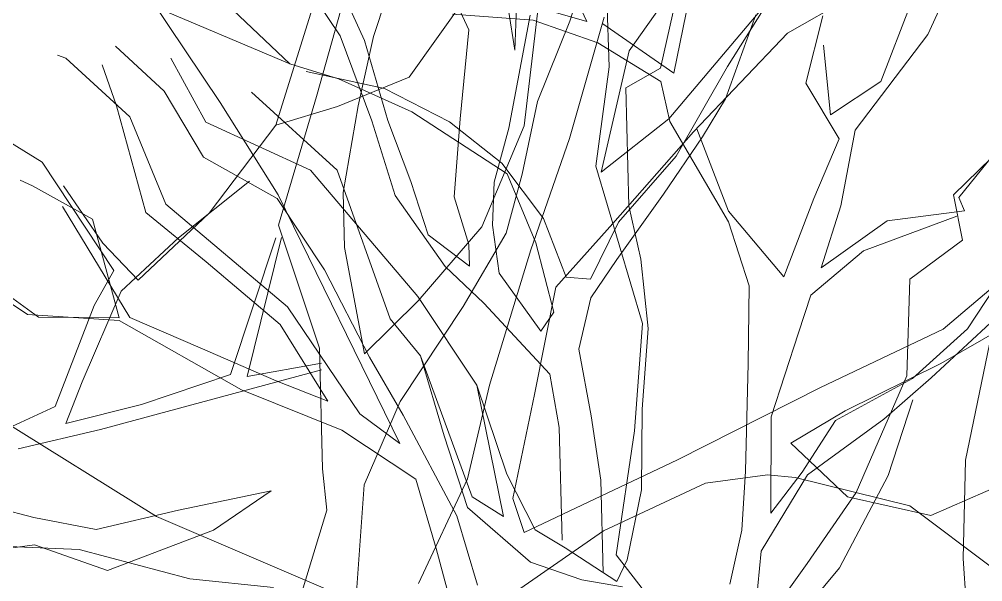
# Model space of a CAD drawing. Header units: millimetres. Extents: x -2481 to 9238, y -476 to 10647.
# Drawn here: x 4962.1 to 5162.7, y 3328.1 to 3445.3 of the extents above; entities that cross this region are included whole.
import ezdxf

# ---------------------------------------------------------------- set-up
doc = ezdxf.new("R2010")
doc.units = ezdxf.units.MM
for name, color, linetype, lineweight in [('A-ELEWACJA CIENKA', 11, 'Continuous', 13), ('B-materiały', 9, 'Continuous', 0), ('Layer1', 7, 'Continuous', 0)]:
    doc.layers.add(name, color=color, linetype=linetype, lineweight=lineweight)

# ---------------------------------------------------------------- blocks, each defined once
blk = doc.blocks.new('A$C2EBD462E')
at = {"layer": 'B-materiały'}
for p, q in [((-136.89, 826.16), (-135.27, 783.74)), ((-57.32, 816.42), (-68.96, 790.43)), ((-124.65, 783.45), (-118.62, 810.41)), ((-154.91, 787.16), (-154.27, 806.17)), ((-216.25, 776.29), (-234.98, 804.19)), ((-191.29, 790.16), (-201.16, 804.99)), ((-139.97, 793.12), (-145.29, 804.72)), ((-192.75, 803.53), (-186.24, 789.17)), ((-121.83, 782.4), (-117.85, 802.05)), ((-201.76, 784.31), (-218.93, 800.64)), ((-164.51, 791.39), (-168.06, 799.12)), ((-110.69, 783.8), (-101.02, 799.12)), ((-201.76, 784.31), (-231.67, 796.94)), ((-155.73, 797.75), (-139.97, 793.12)), ((-78.77, 780.69), (-72.48, 797.04)), ((-151.15, 793.4), (-167.94, 794.65)), ((-156.23, 795.5), (-154.91, 787.16)), ((-151.74, 794.5), (-156.18, 770.93)), ((-104.81, 794.56), (-111.08, 777.08)), ((-94.4, 780.29), (-90.84, 794.35)), ((-137.63, 788.71), (-151.15, 793.4)), ((-136.61, 792.64), (-121.83, 782.4)), ((-184.71, 772.45), (-191.29, 790.16)), ((-166.28, 772.91), (-164.51, 791.39)), ((-68.96, 790.43), (-84.1, 770.5)), ((-238.03, 788), (-227.88, 778.63)), ((-186.24, 789.17), (-181.36, 772.53)), ((-124.58, 780.66), (-137.63, 788.71)), ((-90.69, 788.21), (-89.21, 773.72)), ((-250.14, 786.12), (-248.35, 785.51)), ((-248.35, 785.51), (-235.06, 773.31)), ((-237.86, 775.58), (-240.8, 784.1)), ((-226.53, 785.51), (-219.26, 772.22)), ((-191.63, 781.21), (-201.76, 784.31)), ((-198.37, 782.72), (-182.08, 779.21)), ((-135.27, 783.74), (-138.1, 763)), ((-131.81, 779.36), (-124.65, 783.45)), ((-121.39, 765.09), (-110.69, 783.8)), ((-176.37, 774.33), (-191.63, 781.21)), ((-122.69, 772.32), (-124.58, 780.66)), ((-87.41, 768.74), (-94.4, 780.29)), ((-89.21, 773.72), (-78.77, 780.69)), ((-227.88, 778.63), (-219.71, 764.87)), ((-191.93, 762.19), (-209.73, 778.46)), ((-182.08, 779.21), (-168.5, 772.29)), ((-131.19, 754.79), (-131.81, 779.36)), ((-204.22, 757.04), (-216.25, 776.29)), ((-111.08, 777.08), (-115.91, 769.14)), ((-231.71, 753.39), (-237.86, 775.58)), ((-156.5, 761.42), (-176.37, 774.33)), ((-62.52, 756.51), (-47.35, 775.33)), ((-235.06, 773.31), (-227.54, 755.14)), ((-219.26, 772.22), (-197.45, 762.19)), ((-179.85, 756.93), (-184.71, 772.45)), ((-181.36, 772.53), (-176.57, 759.8)), ((-168.5, 772.29), (-157.67, 763.63)), ((-167.55, 756.67), (-166.28, 772.91)), ((-110.44, 751.4), (-122.69, 772.32)), ((-63.65, 757.04), (-47.84, 772.52)), ((-156.18, 770.93), (-159.25, 759.68)), ((-117.07, 770.79), (-110.49, 753.63)), ((-84.1, 770.5), (-87.06, 754.78)), ((-115.91, 769.14), (-123.99, 757.21)), ((-92.68, 756.32), (-87.41, 768.74)), ((-219.71, 764.87), (-204.41, 756.31)), ((-133.34, 751.39), (-121.39, 765.09)), ((-197.45, 762.19), (-175.13, 735.89)), ((-180.88, 731.2), (-191.93, 762.19)), ((-157.67, 763.63), (-149, 752.11)), ((-138.1, 763), (-128.34, 730.28)), ((-255.32, 758.95), (-257.86, 760.14)), ((-150.55, 747.04), (-156.5, 761.42)), ((-242.85, 752), (-255.32, 758.95)), ((-176.57, 759.8), (-172.94, 748.72)), ((-159.25, 759.68), (-159.58, 750.73)), ((-204.41, 756.31), (-194.54, 741.47)), ((-178.89, 705.24), (-204.22, 757.04)), ((-169.42, 742.1), (-179.85, 756.93)), ((-164.51, 746.7), (-167.55, 756.67)), ((-123.99, 757.21), (-133.7, 743.56)), ((-98.98, 739.96), (-92.68, 756.32)), ((-61.74, 747.59), (-63.65, 757.04)), ((-61.34, 753.75), (-62.52, 756.51)), ((-249.06, 754.63), (-235.08, 731.52)), ((-227.54, 755.14), (-202.21, 733.72)), ((-128.68, 743.68), (-131.19, 754.79)), ((-87.06, 754.78), (-91.2, 741.83)), ((-237.31, 731.46), (-242.85, 752)), ((-219.16, 743.09), (-231.71, 753.39)), ((-149, 752.11), (-144.23, 739.94)), ((-110.49, 753.63), (-98.98, 739.96)), ((-62.98, 752.59), (-82.36, 745.4)), ((-77.48, 751.67), (-61.34, 753.75)), ((-159.58, 750.73), (-158.21, 740.71)), ((-139.19, 739.51), (-133.34, 751.39)), ((-106.19, 738.1), (-110.44, 751.4)), ((-91.2, 741.83), (-77.48, 751.67)), ((-172.94, 748.72), (-164.4, 742.23)), ((-60.72, 729.18), (-47.27, 749.63)), ((-164.4, 742.23), (-164.51, 746.7)), ((-146.84, 732.61), (-150.55, 747.04)), ((-72.71, 739.5), (-61.74, 747.59)), ((-82.36, 745.4), (-93.3, 736.19)), ((-203.76, 730.07), (-219.16, 743.09)), ((-161.41, 734.48), (-169.42, 742.1)), ((-133.7, 743.56), (-139.09, 735.6)), ((-127.2, 729.19), (-128.68, 743.68)), ((-256.32, 732.11), (-269.96, 741.26)), ((-266.02, 740.24), (-254.07, 731.6)), ((-194.54, 741.47), (-185.15, 723.27)), ((-158.21, 740.71), (-149.53, 728.64)), ((-144.23, 739.94), (-139.19, 739.51)), ((-106.35, 721.9), (-106.19, 738.1)), ((-73.32, 719.37), (-72.71, 739.5)), ((-175.13, 735.89), (-162.84, 717.45)), ((-93.3, 736.19), (-95.89, 728.3)), ((-147.63, 719.74), (-161.41, 734.48)), ((-139.09, 735.6), (-141.62, 724.92)), ((-237.29, 730.91), (-256.32, 732.11)), ((-202.21, 733.72), (-187.17, 711.48)), ((-149.53, 728.64), (-146.84, 732.61)), ((-54.09, 732.14), (-68.29, 718.94)), ((-254.07, 731.6), (-237.31, 731.46)), ((-211.79, 716.46), (-237.29, 730.91)), ((-235.08, 731.52), (-220.39, 725.18)), ((-193.86, 714.12), (-203.76, 730.07)), ((-174.54, 723.54), (-180.88, 731.2)), ((-128.34, 730.28), (-130.02, 707.9)), ((-128.45, 712.4), (-127.2, 729.19)), ((-95.89, 728.3), (-101.6, 710.84)), ((-72.19, 718.84), (-60.72, 729.18)), ((-61.15, 701.8), (-56.17, 725.95)), ((-220.39, 725.18), (-204.58, 718.32)), ((-141.62, 724.92), (-139.03, 711.02)), ((-185.15, 723.27), (-178.14, 711.16)), ((-174.54, 723.54), (-163.84, 694.13)), ((-169.66, 706.9), (-174.54, 723.54)), ((-106.9, 699.54), (-106.35, 721.9)), ((-204.58, 718.32), (-193.86, 714.12)), ((-145.68, 708.62), (-147.63, 719.74)), ((-88.17, 710.06), (-72.19, 718.84)), ((-83.89, 695.08), (-73.32, 719.37)), ((-68.29, 718.94), (-78.12, 710.31)), ((-190.91, 708.05), (-211.79, 716.46)), ((-162.84, 717.45), (-156.61, 698.85)), ((-157.32, 690.06), (-162.84, 717.45)), ((-72.08, 714.37), (-77.27, 698.6)), ((-266.91, 713.38), (-229.54, 690.06)), ((-128.59, 695.64), (-128.45, 712.4)), ((-187.17, 711.48), (-178.89, 705.24)), ((-178.14, 711.16), (-167, 690.21)), ((-139.03, 711.02), (-137.02, 697.66)), ((-101.6, 710.84), (-101.66, 690.73)), ((-95.17, 699.27), (-88.17, 710.06)), ((-78.12, 710.31), (-94.04, 698.74)), ((-175.57, 697.82), (-190.91, 708.05)), ((-145.09, 685.17), (-145.68, 708.62)), ((-130.02, 707.9), (-133.84, 682.1)), ((-164.81, 691.94), (-169.66, 706.9)), ((-61.63, 681.35), (-61.15, 701.8)), ((-171.3, 683.4), (-175.57, 697.82)), ((-156.61, 698.85), (-150.73, 687.27)), ((-107.71, 687.23), (-106.9, 699.54)), ((-94.04, 698.74), (-103.69, 682.86)), ((-101.66, 690.73), (-95.17, 699.27)), ((-77.27, 698.6), (-87.4, 679.35)), ((-137.02, 697.66), (-136.54, 678.36)), ((-163.84, 694.13), (-157.32, 690.06)), ((-131.58, 681.04), (-128.59, 695.64)), ((-94.13, 680.3), (-83.89, 695.08)), ((-151.68, 680.54), (-164.81, 691.94)), ((-229.54, 690.06), (-189.47, 672.89)), ((-167, 690.21), (-162.73, 675.79)), ((-150.73, 687.27), (-144.49, 683.51)), ((-110.22, 675.99), (-107.71, 687.23)), ((-245.6, 683.21), (-261.82, 683.92)), ((-222.54, 677.09), (-245.6, 683.21)), ((-164.33, 657.33), (-171.3, 683.4)), ((-144.49, 683.51), (-133.7, 676.52)), ((-133.84, 682.1), (-119.41, 663.47)), ((-103.69, 682.86), (-105.46, 664.38)), ((-140.97, 676.9), (-151.68, 680.54)), ((-133.7, 676.52), (-131.58, 681.04)), ((-105.46, 664.38), (-94.13, 680.3)), ((-60.5, 664.19), (-61.63, 681.35)), ((-87.4, 679.35), (-103.13, 660.53)), ((-205.18, 675.29), (-222.54, 677.09)), ((-132.56, 675.43), (-140.97, 676.9))]:
    blk.add_line(p, q, dxfattribs=at)

msp = doc.modelspace()

# ---------------------------------------------------------------- linework, layer by layer
at = {"layer": 'Layer1'}
for p, q in [((5043.89, 3466.3), (5035.89, 3441.69)), ((5043.89, 3466.3), (5035.89, 3441.69)), ((5043.89, 3466.3), (5035.89, 3441.69)), ((5043.89, 3466.3), (5035.89, 3441.69)), ((5043.89, 3466.3), (5035.89, 3441.69)), ((5043.89, 3466.3), (5035.89, 3441.69)), ((5043.89, 3466.3), (5035.89, 3441.69)), ((5043.89, 3466.3), (5035.89, 3441.69)), ((5024, 3429.18), (5033.88, 3464.61)), ((5024, 3429.18), (5033.88, 3464.61)), ((5024, 3429.18), (5033.88, 3464.61)), ((5024, 3429.18), (5033.88, 3464.61)), ((5024, 3429.18), (5033.88, 3464.61)), ((5024, 3429.18), (5033.88, 3464.61)), ((5024, 3429.18), (5033.88, 3464.61)), ((5024, 3429.18), (5033.88, 3464.61)), ((5081.38, 3460.06), (5076.74, 3444.86)), ((5081.38, 3460.06), (5076.74, 3444.86)), ((5081.38, 3460.06), (5076.74, 3444.86)), ((5081.38, 3460.06), (5076.74, 3444.86)), ((5081.38, 3460.06), (5076.74, 3444.86)), ((5081.38, 3460.06), (5076.74, 3444.86)), ((5081.38, 3460.06), (5076.74, 3444.86)), ((5081.38, 3460.06), (5076.74, 3444.86)), ((5102.96, 3458.44), (5089.1, 3438.71)), ((5102.96, 3458.44), (5089.1, 3438.71)), ((5102.96, 3458.44), (5089.1, 3438.71)), ((5102.96, 3458.44), (5089.1, 3438.71)), ((5102.96, 3458.44), (5089.1, 3438.71)), ((5102.96, 3458.44), (5089.1, 3438.71)), ((5102.96, 3458.44), (5089.1, 3438.71)), ((5102.96, 3458.44), (5089.1, 3438.71)), ((5043.29, 3433.26), (5055.77, 3450.8)), ((5043.29, 3433.26), (5055.77, 3450.8)), ((5043.29, 3433.26), (5055.77, 3450.8)), ((5043.29, 3433.26), (5055.77, 3450.8)), ((5043.29, 3433.26), (5055.77, 3450.8)), ((5043.29, 3433.26), (5055.77, 3450.8)), ((5043.29, 3433.26), (5055.77, 3450.8)), ((5043.29, 3433.26), (5055.77, 3450.8)), ((5139.01, 3452.17), (5122.03, 3442.41)), ((5139.01, 3452.17), (5122.03, 3442.41)), ((5139.01, 3452.17), (5122.03, 3442.41)), ((5139.01, 3452.17), (5122.03, 3442.41)), ((5139.01, 3452.17), (5122.03, 3442.41)), ((5139.01, 3452.17), (5122.03, 3442.41)), ((5139.01, 3452.17), (5122.03, 3442.41)), ((5139.01, 3452.17), (5122.03, 3442.41)), ((5015.54, 3423.23), (5024.1, 3450.72)), ((5015.54, 3423.23), (5024.1, 3450.72)), ((5015.54, 3423.23), (5024.1, 3450.72)), ((5015.54, 3423.23), (5024.1, 3450.72)), ((5015.54, 3423.23), (5024.1, 3450.72)), ((5015.54, 3423.23), (5024.1, 3450.72)), ((5015.54, 3423.23), (5024.1, 3450.72)), ((5015.54, 3423.23), (5024.1, 3450.72)), ((5097.35, 3424.56), (5118.96, 3450.23)), ((5097.35, 3424.56), (5118.96, 3450.23)), ((5097.35, 3424.56), (5118.96, 3450.23)), ((5097.35, 3424.56), (5118.96, 3450.23)), ((5097.35, 3424.56), (5118.96, 3450.23)), ((5097.35, 3424.56), (5118.96, 3450.23)), ((5097.35, 3424.56), (5118.96, 3450.23)), ((5097.35, 3424.56), (5118.96, 3450.23)), ((5067.23, 3423.09), (5070.19, 3448.29)), ((5067.23, 3423.09), (5070.19, 3448.29)), ((5067.23, 3423.09), (5070.19, 3448.29)), ((5067.23, 3423.09), (5070.19, 3448.29)), ((5067.23, 3423.09), (5070.19, 3448.29)), ((5067.23, 3423.09), (5070.19, 3448.29)), ((5067.23, 3423.09), (5070.19, 3448.29)), ((5067.23, 3423.09), (5070.19, 3448.29)), ((5076.74, 3444.86), (5069.98, 3428.18)), ((5076.74, 3444.86), (5069.98, 3428.18)), ((5076.74, 3444.86), (5069.98, 3428.18)), ((5076.74, 3444.86), (5069.98, 3428.18)), ((5076.74, 3444.86), (5069.98, 3428.18)), ((5076.74, 3444.86), (5069.98, 3428.18)), ((5076.74, 3444.86), (5069.98, 3428.18)), ((5076.74, 3444.86), (5069.98, 3428.18)), ((5076.63, 3420.45), (5083.89, 3445.76)), ((5076.63, 3420.45), (5083.89, 3445.76)), ((5076.63, 3420.45), (5083.89, 3445.76)), ((5076.63, 3420.45), (5083.89, 3445.76)), ((5076.63, 3420.45), (5083.89, 3445.76)), ((5076.63, 3420.45), (5083.89, 3445.76)), ((5076.63, 3420.45), (5083.89, 3445.76)), ((5076.63, 3420.45), (5083.89, 3445.76)), ((5035.89, 3441.69), (5032.67, 3427.25)), ((5035.89, 3441.69), (5032.67, 3427.25)), ((5035.89, 3441.69), (5032.67, 3427.25)), ((5035.89, 3441.69), (5032.67, 3427.25)), ((5035.89, 3441.69), (5032.67, 3427.25)), ((5035.89, 3441.69), (5032.67, 3427.25)), ((5035.89, 3441.69), (5032.67, 3427.25)), ((5035.89, 3441.69), (5032.67, 3427.25)), ((5122.03, 3442.41), (5102.44, 3421.82)), ((5122.03, 3442.41), (5102.44, 3421.82)), ((5122.03, 3442.41), (5102.44, 3421.82)), ((5122.03, 3442.41), (5102.44, 3421.82)), ((5122.03, 3442.41), (5102.44, 3421.82)), ((5122.03, 3442.41), (5102.44, 3421.82)), ((5122.03, 3442.41), (5102.44, 3421.82)), ((5122.03, 3442.41), (5102.44, 3421.82)), ((5089.1, 3438.71), (5083.27, 3413.44)), ((5089.1, 3438.71), (5083.27, 3413.44)), ((5089.1, 3438.71), (5083.27, 3413.44)), ((5089.1, 3438.71), (5083.27, 3413.44)), ((5089.1, 3438.71), (5083.27, 3413.44)), ((5089.1, 3438.71), (5083.27, 3413.44)), ((5089.1, 3438.71), (5083.27, 3413.44)), ((5089.1, 3438.71), (5083.27, 3413.44)), ((5028.36, 3427.14), (5043.29, 3433.26)), ((5028.36, 3427.14), (5043.29, 3433.26)), ((5028.36, 3427.14), (5043.29, 3433.26)), ((5028.36, 3427.14), (5043.29, 3433.26)), ((5028.36, 3427.14), (5043.29, 3433.26)), ((5028.36, 3427.14), (5043.29, 3433.26)), ((5028.36, 3427.14), (5043.29, 3433.26)), ((5028.36, 3427.14), (5043.29, 3433.26)), ((5016.06, 3402.42), (5024, 3429.18)), ((5016.06, 3402.42), (5024, 3429.18)), ((5016.06, 3402.42), (5024, 3429.18)), ((5016.06, 3402.42), (5024, 3429.18)), ((5016.06, 3402.42), (5024, 3429.18)), ((5016.06, 3402.42), (5024, 3429.18)), ((5016.06, 3402.42), (5024, 3429.18)), ((5016.06, 3402.42), (5024, 3429.18)), ((5015.54, 3423.23), (5028.36, 3427.14)), ((5015.54, 3423.23), (5028.36, 3427.14)), ((5015.54, 3423.23), (5028.36, 3427.14)), ((5015.54, 3423.23), (5028.36, 3427.14)), ((5015.54, 3423.23), (5028.36, 3427.14)), ((5015.54, 3423.23), (5028.36, 3427.14)), ((5015.54, 3423.23), (5028.36, 3427.14)), ((5015.54, 3423.23), (5028.36, 3427.14)), ((5032.67, 3427.25), (5029.53, 3409.22)), ((5032.67, 3427.25), (5029.53, 3409.22)), ((5032.67, 3427.25), (5029.53, 3409.22)), ((5032.67, 3427.25), (5029.53, 3409.22)), ((5032.67, 3427.25), (5029.53, 3409.22)), ((5032.67, 3427.25), (5029.53, 3409.22)), ((5032.67, 3427.25), (5029.53, 3409.22)), ((5032.67, 3427.25), (5029.53, 3409.22)), ((5069.98, 3428.18), (5066.77, 3413.02)), ((5069.98, 3428.18), (5066.77, 3413.02)), ((5069.98, 3428.18), (5066.77, 3413.02)), ((5069.98, 3428.18), (5066.77, 3413.02)), ((5069.98, 3428.18), (5066.77, 3413.02)), ((5069.98, 3428.18), (5066.77, 3413.02)), ((5069.98, 3428.18), (5066.77, 3413.02)), ((5069.98, 3428.18), (5066.77, 3413.02)), ((5001.64, 3404.93), (5015.54, 3423.23)), ((5001.64, 3404.93), (5015.54, 3423.23)), ((5001.64, 3404.93), (5015.54, 3423.23)), ((5001.64, 3404.93), (5015.54, 3423.23)), ((5001.64, 3404.93), (5015.54, 3423.23)), ((5001.64, 3404.93), (5015.54, 3423.23)), ((5001.64, 3404.93), (5015.54, 3423.23)), ((5001.64, 3404.93), (5015.54, 3423.23)), ((5058.43, 3402.05), (5067.23, 3423.09)), ((5058.43, 3402.05), (5067.23, 3423.09)), ((5058.43, 3402.05), (5067.23, 3423.09)), ((5058.43, 3402.05), (5067.23, 3423.09)), ((5058.43, 3402.05), (5067.23, 3423.09)), ((5058.43, 3402.05), (5067.23, 3423.09)), ((5058.43, 3402.05), (5067.23, 3423.09)), ((5058.43, 3402.05), (5067.23, 3423.09)), ((5083.27, 3413.44), (5097.35, 3424.56)), ((5083.27, 3413.44), (5097.35, 3424.56)), ((5083.27, 3413.44), (5097.35, 3424.56)), ((5083.27, 3413.44), (5097.35, 3424.56)), ((5083.27, 3413.44), (5097.35, 3424.56)), ((5083.27, 3413.44), (5097.35, 3424.56)), ((5083.27, 3413.44), (5097.35, 3424.56)), ((5083.27, 3413.44), (5097.35, 3424.56)), ((4966.91, 3415.55), (4956.7, 3421.75)), ((4966.91, 3415.55), (4956.7, 3421.75)), ((4966.91, 3415.55), (4956.7, 3421.75)), ((4966.91, 3415.55), (4956.7, 3421.75)), ((4966.91, 3415.55), (4956.7, 3421.75)), ((4966.91, 3415.55), (4956.7, 3421.75)), ((4966.91, 3415.55), (4956.7, 3421.75)), ((4966.91, 3415.55), (4956.7, 3421.75)), ((5102.44, 3421.82), (5085.69, 3402.73)), ((5102.44, 3421.82), (5085.69, 3402.73)), ((5102.44, 3421.82), (5085.69, 3402.73)), ((5102.44, 3421.82), (5085.69, 3402.73)), ((5102.44, 3421.82), (5085.69, 3402.73)), ((5102.44, 3421.82), (5085.69, 3402.73)), ((5102.44, 3421.82), (5085.69, 3402.73)), ((5102.44, 3421.82), (5085.69, 3402.73)), ((5068.6, 3397.28), (5076.63, 3420.45)), ((5068.6, 3397.28), (5076.63, 3420.45)), ((5068.6, 3397.28), (5076.63, 3420.45)), ((5068.6, 3397.28), (5076.63, 3420.45)), ((5068.6, 3397.28), (5076.63, 3420.45)), ((5068.6, 3397.28), (5076.63, 3420.45)), ((5068.6, 3397.28), (5076.63, 3420.45)), ((5068.6, 3397.28), (5076.63, 3420.45)), ((4981.83, 3392.95), (4966.91, 3415.55)), ((4981.83, 3392.95), (4966.91, 3415.55)), ((4981.83, 3392.95), (4966.91, 3415.55)), ((4981.83, 3392.95), (4966.91, 3415.55)), ((4981.83, 3392.95), (4966.91, 3415.55)), ((4981.83, 3392.95), (4966.91, 3415.55)), ((4981.83, 3392.95), (4966.91, 3415.55)), ((4981.83, 3392.95), (4966.91, 3415.55)), ((5066.77, 3413.02), (5063.48, 3400.74)), ((5066.77, 3413.02), (5063.48, 3400.74)), ((5066.77, 3413.02), (5063.48, 3400.74)), ((5066.77, 3413.02), (5063.48, 3400.74)), ((5066.77, 3413.02), (5063.48, 3400.74)), ((5066.77, 3413.02), (5063.48, 3400.74)), ((5066.77, 3413.02), (5063.48, 3400.74)), ((5066.77, 3413.02), (5063.48, 3400.74)), ((4971.34, 3410.63), (4979.54, 3398.63)), ((4971.34, 3410.63), (4979.54, 3398.63)), ((4971.34, 3410.63), (4979.54, 3398.63)), ((4971.34, 3410.63), (4979.54, 3398.63)), ((4971.34, 3410.63), (4979.54, 3398.63)), ((4971.34, 3410.63), (4979.54, 3398.63)), ((4971.34, 3410.63), (4979.54, 3398.63)), ((4971.34, 3410.63), (4979.54, 3398.63)), ((5010.08, 3411.6), (4995.31, 3399.75)), ((5010.08, 3411.6), (4995.31, 3399.75)), ((5010.08, 3411.6), (4995.31, 3399.75)), ((5010.08, 3411.6), (4995.31, 3399.75)), ((5010.08, 3411.6), (4995.31, 3399.75)), ((5010.08, 3411.6), (4995.31, 3399.75)), ((5010.08, 3411.6), (4995.31, 3399.75)), ((5010.08, 3411.6), (4995.31, 3399.75)), ((5029.53, 3409.22), (5029.82, 3397.74)), ((5029.53, 3409.22), (5029.82, 3397.74)), ((5029.53, 3409.22), (5029.82, 3397.74)), ((5029.53, 3409.22), (5029.82, 3397.74)), ((5029.53, 3409.22), (5029.82, 3397.74)), ((5029.53, 3409.22), (5029.82, 3397.74)), ((5029.53, 3409.22), (5029.82, 3397.74)), ((5029.53, 3409.22), (5029.82, 3397.74)), ((4986.91, 3390.92), (5001.64, 3404.93)), ((4986.91, 3390.92), (5001.64, 3404.93)), ((4986.91, 3390.92), (5001.64, 3404.93)), ((4986.91, 3390.92), (5001.64, 3404.93)), ((4986.91, 3390.92), (5001.64, 3404.93)), ((4986.91, 3390.92), (5001.64, 3404.93)), ((4986.91, 3390.92), (5001.64, 3404.93)), ((4986.91, 3390.92), (5001.64, 3404.93)), ((5085.69, 3402.73), (5073.82, 3389.51)), ((5085.69, 3402.73), (5073.82, 3389.51)), ((5085.69, 3402.73), (5073.82, 3389.51)), ((5085.69, 3402.73), (5073.82, 3389.51)), ((5085.69, 3402.73), (5073.82, 3389.51)), ((5085.69, 3402.73), (5073.82, 3389.51)), ((5085.69, 3402.73), (5073.82, 3389.51)), ((5085.69, 3402.73), (5073.82, 3389.51)), ((5024.6, 3376.79), (5016.06, 3402.42)), ((5024.6, 3376.79), (5016.06, 3402.42)), ((5024.6, 3376.79), (5016.06, 3402.42)), ((5024.6, 3376.79), (5016.06, 3402.42)), ((5024.6, 3376.79), (5016.06, 3402.42)), ((5024.6, 3376.79), (5016.06, 3402.42)), ((5024.6, 3376.79), (5016.06, 3402.42)), ((5024.6, 3376.79), (5016.06, 3402.42)), ((5045.17, 3386.64), (5058.43, 3402.05)), ((5045.17, 3386.64), (5058.43, 3402.05)), ((5045.17, 3386.64), (5058.43, 3402.05)), ((5045.17, 3386.64), (5058.43, 3402.05)), ((5045.17, 3386.64), (5058.43, 3402.05)), ((5045.17, 3386.64), (5058.43, 3402.05)), ((5045.17, 3386.64), (5058.43, 3402.05)), ((5045.17, 3386.64), (5058.43, 3402.05)), ((5063.48, 3400.74), (5054.53, 3385.44)), ((5063.48, 3400.74), (5054.53, 3385.44)), ((5063.48, 3400.74), (5054.53, 3385.44)), ((5063.48, 3400.74), (5054.53, 3385.44)), ((5063.48, 3400.74), (5054.53, 3385.44)), ((5063.48, 3400.74), (5054.53, 3385.44)), ((5063.48, 3400.74), (5054.53, 3385.44)), ((5063.48, 3400.74), (5054.53, 3385.44)), ((4979.54, 3398.63), (4986.91, 3390.92)), ((4979.54, 3398.63), (4986.91, 3390.92)), ((4979.54, 3398.63), (4986.91, 3390.92)), ((4979.54, 3398.63), (4986.91, 3390.92)), ((4979.54, 3398.63), (4986.91, 3390.92)), ((4979.54, 3398.63), (4986.91, 3390.92)), ((4979.54, 3398.63), (4986.91, 3390.92)), ((4979.54, 3398.63), (4986.91, 3390.92)), ((4995.31, 3399.75), (4983.38, 3388.68)), ((4995.31, 3399.75), (4983.38, 3388.68)), ((4995.31, 3399.75), (4983.38, 3388.68)), ((4995.31, 3399.75), (4983.38, 3388.68)), ((4995.31, 3399.75), (4983.38, 3388.68)), ((4995.31, 3399.75), (4983.38, 3388.68)), ((4995.31, 3399.75), (4983.38, 3388.68)), ((4995.31, 3399.75), (4983.38, 3388.68)), ((5006.07, 3371.3), (5015.53, 3399.79)), ((5006.07, 3371.3), (5015.53, 3399.79)), ((5006.07, 3371.3), (5015.53, 3399.79)), ((5006.07, 3371.3), (5015.53, 3399.79)), ((5006.07, 3371.3), (5015.53, 3399.79)), ((5006.07, 3371.3), (5015.53, 3399.79)), ((5006.07, 3371.3), (5015.53, 3399.79)), ((5006.07, 3371.3), (5015.53, 3399.79)), ((5009.6, 3370.91), (5016.69, 3399.84)), ((5009.6, 3370.91), (5016.69, 3399.84)), ((5009.6, 3370.91), (5016.69, 3399.84)), ((5009.6, 3370.91), (5016.69, 3399.84)), ((5009.6, 3370.91), (5016.69, 3399.84)), ((5009.6, 3370.91), (5016.69, 3399.84)), ((5009.6, 3370.91), (5016.69, 3399.84)), ((5009.6, 3370.91), (5016.69, 3399.84)), ((5029.82, 3397.74), (5033.96, 3375.59)), ((5029.82, 3397.74), (5033.96, 3375.59)), ((5029.82, 3397.74), (5033.96, 3375.59)), ((5029.82, 3397.74), (5033.96, 3375.59)), ((5029.82, 3397.74), (5033.96, 3375.59)), ((5029.82, 3397.74), (5033.96, 3375.59)), ((5029.82, 3397.74), (5033.96, 3375.59)), ((5029.82, 3397.74), (5033.96, 3375.59)), ((5059.97, 3369.06), (5068.6, 3397.28)), ((5059.97, 3369.06), (5068.6, 3397.28)), ((5059.97, 3369.06), (5068.6, 3397.28)), ((5059.97, 3369.06), (5068.6, 3397.28)), ((5059.97, 3369.06), (5068.6, 3397.28)), ((5059.97, 3369.06), (5068.6, 3397.28)), ((5059.97, 3369.06), (5068.6, 3397.28)), ((5059.97, 3369.06), (5068.6, 3397.28)), ((4977.71, 3385.67), (4981.83, 3392.95)), ((4977.71, 3385.67), (4981.83, 3392.95)), ((4977.71, 3385.67), (4981.83, 3392.95)), ((4977.71, 3385.67), (4981.83, 3392.95)), ((4977.71, 3385.67), (4981.83, 3392.95)), ((4977.71, 3385.67), (4981.83, 3392.95)), ((4977.71, 3385.67), (4981.83, 3392.95)), ((4977.71, 3385.67), (4981.83, 3392.95)), ((5154.44, 3380.76), (5169.21, 3393.33)), ((5154.44, 3380.76), (5169.21, 3393.33)), ((5154.44, 3380.76), (5169.21, 3393.33)), ((5154.44, 3380.76), (5169.21, 3393.33)), ((5154.44, 3380.76), (5169.21, 3393.33)), ((5154.44, 3380.76), (5169.21, 3393.33)), ((5154.44, 3380.76), (5169.21, 3393.33)), ((5154.44, 3380.76), (5169.21, 3393.33)), ((4983.38, 3388.68), (4975.23, 3369.81)), ((4983.38, 3388.68), (4975.23, 3369.81)), ((4983.38, 3388.68), (4975.23, 3369.81)), ((4983.38, 3388.68), (4975.23, 3369.81)), ((4983.38, 3388.68), (4975.23, 3369.81)), ((4983.38, 3388.68), (4975.23, 3369.81)), ((4983.38, 3388.68), (4975.23, 3369.81)), ((4983.38, 3388.68), (4975.23, 3369.81)), ((5073.82, 3389.51), (5069.35, 3367.14)), ((5073.82, 3389.51), (5069.35, 3367.14)), ((5073.82, 3389.51), (5069.35, 3367.14)), ((5073.82, 3389.51), (5069.35, 3367.14)), ((5073.82, 3389.51), (5069.35, 3367.14)), ((5073.82, 3389.51), (5069.35, 3367.14)), ((5073.82, 3389.51), (5069.35, 3367.14)), ((5073.82, 3389.51), (5069.35, 3367.14)), ((5033.96, 3375.59), (5045.17, 3386.64)), ((5033.96, 3375.59), (5045.17, 3386.64)), ((5033.96, 3375.59), (5045.17, 3386.64)), ((5033.96, 3375.59), (5045.17, 3386.64)), ((5033.96, 3375.59), (5045.17, 3386.64)), ((5033.96, 3375.59), (5045.17, 3386.64)), ((5033.96, 3375.59), (5045.17, 3386.64)), ((5033.96, 3375.59), (5045.17, 3386.64)), ((4969.62, 3364.64), (4977.71, 3385.67)), ((4969.62, 3364.64), (4977.71, 3385.67)), ((4969.62, 3364.64), (4977.71, 3385.67)), ((4969.62, 3364.64), (4977.71, 3385.67)), ((4969.62, 3364.64), (4977.71, 3385.67)), ((4969.62, 3364.64), (4977.71, 3385.67)), ((4969.62, 3364.64), (4977.71, 3385.67)), ((4969.62, 3364.64), (4977.71, 3385.67)), ((5054.53, 3385.44), (5041.39, 3365.72)), ((5054.53, 3385.44), (5041.39, 3365.72)), ((5054.53, 3385.44), (5041.39, 3365.72)), ((5054.53, 3385.44), (5041.39, 3365.72)), ((5054.53, 3385.44), (5041.39, 3365.72)), ((5054.53, 3385.44), (5041.39, 3365.72)), ((5054.53, 3385.44), (5041.39, 3365.72)), ((5054.53, 3385.44), (5041.39, 3365.72)), ((5169.47, 3382.57), (5153.91, 3373.57)), ((5169.47, 3382.57), (5153.91, 3373.57)), ((5169.47, 3382.57), (5153.91, 3373.57)), ((5169.47, 3382.57), (5153.91, 3373.57)), ((5169.47, 3382.57), (5153.91, 3373.57)), ((5169.47, 3382.57), (5153.91, 3373.57)), ((5169.47, 3382.57), (5153.91, 3373.57)), ((5169.47, 3382.57), (5153.91, 3373.57)), ((5128.9, 3368.63), (5154.44, 3380.76)), ((5128.9, 3368.63), (5154.44, 3380.76)), ((5128.9, 3368.63), (5154.44, 3380.76)), ((5128.9, 3368.63), (5154.44, 3380.76)), ((5128.9, 3368.63), (5154.44, 3380.76)), ((5128.9, 3368.63), (5154.44, 3380.76)), ((5128.9, 3368.63), (5154.44, 3380.76)), ((5128.9, 3368.63), (5154.44, 3380.76)), ((5025.23, 3351.68), (5024.6, 3376.79)), ((5025.23, 3351.68), (5024.6, 3376.79)), ((5025.23, 3351.68), (5024.6, 3376.79)), ((5025.23, 3351.68), (5024.6, 3376.79)), ((5025.23, 3351.68), (5024.6, 3376.79)), ((5025.23, 3351.68), (5024.6, 3376.79)), ((5025.23, 3351.68), (5024.6, 3376.79)), ((5025.23, 3351.68), (5024.6, 3376.79)), ((5025.07, 3373.7), (5009.6, 3370.91)), ((5025.07, 3373.7), (5009.6, 3370.91)), ((5025.07, 3373.7), (5009.6, 3370.91)), ((5025.07, 3373.7), (5009.6, 3370.91)), ((5025.07, 3373.7), (5009.6, 3370.91)), ((5025.07, 3373.7), (5009.6, 3370.91)), ((5025.07, 3373.7), (5009.6, 3370.91)), ((5025.07, 3373.7), (5009.6, 3370.91)), ((5153.91, 3373.57), (5134.05, 3363.74)), ((5153.91, 3373.57), (5134.05, 3363.74)), ((5153.91, 3373.57), (5134.05, 3363.74)), ((5153.91, 3373.57), (5134.05, 3363.74)), ((5153.91, 3373.57), (5134.05, 3363.74)), ((5153.91, 3373.57), (5134.05, 3363.74)), ((5153.91, 3373.57), (5134.05, 3363.74)), ((5153.91, 3373.57), (5134.05, 3363.74)), ((5025.07, 3372.31), (4979.07, 3359.85)), ((5025.07, 3372.31), (4979.07, 3359.85)), ((5025.07, 3372.31), (4979.07, 3359.85)), ((5025.07, 3372.31), (4979.07, 3359.85)), ((5025.07, 3372.31), (4979.07, 3359.85)), ((5025.07, 3372.31), (4979.07, 3359.85)), ((5025.07, 3372.31), (4979.07, 3359.85)), ((5025.07, 3372.31), (4979.07, 3359.85)), ((4987.56, 3365.09), (5006.07, 3371.3)), ((4987.56, 3365.09), (5006.07, 3371.3)), ((4987.56, 3365.09), (5006.07, 3371.3)), ((4987.56, 3365.09), (5006.07, 3371.3)), ((4987.56, 3365.09), (5006.07, 3371.3)), ((4987.56, 3365.09), (5006.07, 3371.3)), ((4987.56, 3365.09), (5006.07, 3371.3)), ((4987.56, 3365.09), (5006.07, 3371.3)), ((4975.23, 3369.81), (4971.86, 3361.11)), ((4975.23, 3369.81), (4971.86, 3361.11)), ((4975.23, 3369.81), (4971.86, 3361.11)), ((4975.23, 3369.81), (4971.86, 3361.11)), ((4975.23, 3369.81), (4971.86, 3361.11)), ((4975.23, 3369.81), (4971.86, 3361.11)), ((4975.23, 3369.81), (4971.86, 3361.11)), ((4975.23, 3369.81), (4971.86, 3361.11)), ((5055.43, 3349.56), (5059.97, 3369.06)), ((5055.43, 3349.56), (5059.97, 3369.06)), ((5055.43, 3349.56), (5059.97, 3369.06)), ((5055.43, 3349.56), (5059.97, 3369.06)), ((5055.43, 3349.56), (5059.97, 3369.06)), ((5055.43, 3349.56), (5059.97, 3369.06)), ((5055.43, 3349.56), (5059.97, 3369.06)), ((5055.43, 3349.56), (5059.97, 3369.06)), ((5099.13, 3353.53), (5128.9, 3368.63)), ((5099.13, 3353.53), (5128.9, 3368.63)), ((5099.13, 3353.53), (5128.9, 3368.63)), ((5099.13, 3353.53), (5128.9, 3368.63)), ((5099.13, 3353.53), (5128.9, 3368.63)), ((5099.13, 3353.53), (5128.9, 3368.63)), ((5099.13, 3353.53), (5128.9, 3368.63)), ((5099.13, 3353.53), (5128.9, 3368.63)), ((5069.35, 3367.14), (5064.87, 3345.49)), ((5069.35, 3367.14), (5064.87, 3345.49)), ((5069.35, 3367.14), (5064.87, 3345.49)), ((5069.35, 3367.14), (5064.87, 3345.49)), ((5069.35, 3367.14), (5064.87, 3345.49)), ((5069.35, 3367.14), (5064.87, 3345.49)), ((5069.35, 3367.14), (5064.87, 3345.49)), ((5069.35, 3367.14), (5064.87, 3345.49)), ((4959.68, 3360.09), (4969.62, 3364.64)), ((4959.68, 3360.09), (4969.62, 3364.64)), ((4959.68, 3360.09), (4969.62, 3364.64)), ((4959.68, 3360.09), (4969.62, 3364.64)), ((4959.68, 3360.09), (4969.62, 3364.64)), ((4959.68, 3360.09), (4969.62, 3364.64)), ((4959.68, 3360.09), (4969.62, 3364.64)), ((4959.68, 3360.09), (4969.62, 3364.64)), ((4971.86, 3361.11), (4987.56, 3365.09)), ((4971.86, 3361.11), (4987.56, 3365.09)), ((4971.86, 3361.11), (4987.56, 3365.09)), ((4971.86, 3361.11), (4987.56, 3365.09)), ((4971.86, 3361.11), (4987.56, 3365.09)), ((4971.86, 3361.11), (4987.56, 3365.09)), ((4971.86, 3361.11), (4987.56, 3365.09)), ((4971.86, 3361.11), (4987.56, 3365.09)), ((5041.39, 3365.72), (5033.93, 3348.31)), ((5041.39, 3365.72), (5033.93, 3348.31)), ((5041.39, 3365.72), (5033.93, 3348.31)), ((5041.39, 3365.72), (5033.93, 3348.31)), ((5041.39, 3365.72), (5033.93, 3348.31)), ((5041.39, 3365.72), (5033.93, 3348.31)), ((5041.39, 3365.72), (5033.93, 3348.31)), ((5041.39, 3365.72), (5033.93, 3348.31)), ((5134.05, 3363.74), (5122.73, 3356.99)), ((5134.05, 3363.74), (5122.73, 3356.99)), ((5134.05, 3363.74), (5122.73, 3356.99)), ((5134.05, 3363.74), (5122.73, 3356.99)), ((5134.05, 3363.74), (5122.73, 3356.99)), ((5134.05, 3363.74), (5122.73, 3356.99)), ((5134.05, 3363.74), (5122.73, 3356.99)), ((5134.05, 3363.74), (5122.73, 3356.99)), ((4979.07, 3359.85), (4961.94, 3355.84)), ((4979.07, 3359.85), (4961.94, 3355.84)), ((4979.07, 3359.85), (4961.94, 3355.84)), ((4979.07, 3359.85), (4961.94, 3355.84)), ((4979.07, 3359.85), (4961.94, 3355.84)), ((4979.07, 3359.85), (4961.94, 3355.84)), ((4979.07, 3359.85), (4961.94, 3355.84)), ((4979.07, 3359.85), (4961.94, 3355.84)), ((5122.73, 3356.99), (5134.5, 3345.8)), ((5122.73, 3356.99), (5134.5, 3345.8)), ((5122.73, 3356.99), (5134.5, 3345.8)), ((5122.73, 3356.99), (5134.5, 3345.8)), ((5122.73, 3356.99), (5134.5, 3345.8)), ((5122.73, 3356.99), (5134.5, 3345.8)), ((5122.73, 3356.99), (5134.5, 3345.8)), ((5122.73, 3356.99), (5134.5, 3345.8)), ((5067.2, 3338.37), (5099.13, 3353.53)), ((5067.2, 3338.37), (5099.13, 3353.53)), ((5067.2, 3338.37), (5099.13, 3353.53)), ((5067.2, 3338.37), (5099.13, 3353.53)), ((5067.2, 3338.37), (5099.13, 3353.53)), ((5067.2, 3338.37), (5099.13, 3353.53)), ((5067.2, 3338.37), (5099.13, 3353.53)), ((5067.2, 3338.37), (5099.13, 3353.53)), ((5026.16, 3343.09), (5025.23, 3351.68)), ((5026.16, 3343.09), (5025.23, 3351.68)), ((5026.16, 3343.09), (5025.23, 3351.68)), ((5026.16, 3343.09), (5025.23, 3351.68)), ((5026.16, 3343.09), (5025.23, 3351.68)), ((5026.16, 3343.09), (5025.23, 3351.68)), ((5026.16, 3343.09), (5025.23, 3351.68)), ((5026.16, 3343.09), (5025.23, 3351.68)), ((5045.21, 3327.77), (5055.43, 3349.56)), ((5045.21, 3327.77), (5055.43, 3349.56)), ((5045.21, 3327.77), (5055.43, 3349.56)), ((5045.21, 3327.77), (5055.43, 3349.56)), ((5045.21, 3327.77), (5055.43, 3349.56)), ((5045.21, 3327.77), (5055.43, 3349.56)), ((5045.21, 3327.77), (5055.43, 3349.56)), ((5045.21, 3327.77), (5055.43, 3349.56)), ((5104.99, 3348.65), (5083.7, 3338.78)), ((5104.99, 3348.65), (5083.7, 3338.78)), ((5104.99, 3348.65), (5083.7, 3338.78)), ((5104.99, 3348.65), (5083.7, 3338.78)), ((5104.99, 3348.65), (5083.7, 3338.78)), ((5104.99, 3348.65), (5083.7, 3338.78)), ((5104.99, 3348.65), (5083.7, 3338.78)), ((5104.99, 3348.65), (5083.7, 3338.78)), ((5117.87, 3350.41), (5104.99, 3348.65)), ((5117.87, 3350.41), (5104.99, 3348.65)), ((5117.87, 3350.41), (5104.99, 3348.65)), ((5117.87, 3350.41), (5104.99, 3348.65)), ((5117.87, 3350.41), (5104.99, 3348.65)), ((5117.87, 3350.41), (5104.99, 3348.65)), ((5117.87, 3350.41), (5104.99, 3348.65)), ((5117.87, 3350.41), (5104.99, 3348.65)), ((5123.63, 3349.83), (5117.87, 3350.41)), ((5123.63, 3349.83), (5117.87, 3350.41)), ((5123.63, 3349.83), (5117.87, 3350.41)), ((5123.63, 3349.83), (5117.87, 3350.41)), ((5123.63, 3349.83), (5117.87, 3350.41)), ((5123.63, 3349.83), (5117.87, 3350.41)), ((5123.63, 3349.83), (5117.87, 3350.41)), ((5123.63, 3349.83), (5117.87, 3350.41)), ((5147.47, 3343.97), (5123.63, 3349.83)), ((5147.47, 3343.97), (5123.63, 3349.83)), ((5147.47, 3343.97), (5123.63, 3349.83)), ((5147.47, 3343.97), (5123.63, 3349.83)), ((5147.47, 3343.97), (5123.63, 3349.83)), ((5147.47, 3343.97), (5123.63, 3349.83)), ((5147.47, 3343.97), (5123.63, 3349.83)), ((5147.47, 3343.97), (5123.63, 3349.83)), ((5151.83, 3341.93), (5167.45, 3348.78)), ((5151.83, 3341.93), (5167.45, 3348.78)), ((5151.83, 3341.93), (5167.45, 3348.78)), ((5151.83, 3341.93), (5167.45, 3348.78)), ((5151.83, 3341.93), (5167.45, 3348.78)), ((5151.83, 3341.93), (5167.45, 3348.78)), ((5151.83, 3341.93), (5167.45, 3348.78)), ((5151.83, 3341.93), (5167.45, 3348.78)), ((4995.29, 3343.03), (5014.57, 3347.1)), ((4995.29, 3343.03), (5014.57, 3347.1)), ((4995.29, 3343.03), (5014.57, 3347.1)), ((4995.29, 3343.03), (5014.57, 3347.1)), ((4995.29, 3343.03), (5014.57, 3347.1)), ((4995.29, 3343.03), (5014.57, 3347.1)), ((4995.29, 3343.03), (5014.57, 3347.1)), ((4995.29, 3343.03), (5014.57, 3347.1)), ((5014.57, 3347.1), (5002.57, 3338.91)), ((5014.57, 3347.1), (5002.57, 3338.91)), ((5014.57, 3347.1), (5002.57, 3338.91)), ((5014.57, 3347.1), (5002.57, 3338.91)), ((5014.57, 3347.1), (5002.57, 3338.91)), ((5014.57, 3347.1), (5002.57, 3338.91)), ((5014.57, 3347.1), (5002.57, 3338.91)), ((5014.57, 3347.1), (5002.57, 3338.91)), ((5033.93, 3348.31), (5032.33, 3326.01)), ((5033.93, 3348.31), (5032.33, 3326.01)), ((5033.93, 3348.31), (5032.33, 3326.01)), ((5033.93, 3348.31), (5032.33, 3326.01)), ((5033.93, 3348.31), (5032.33, 3326.01)), ((5033.93, 3348.31), (5032.33, 3326.01)), ((5033.93, 3348.31), (5032.33, 3326.01)), ((5033.93, 3348.31), (5032.33, 3326.01)), ((4950, 3345.49), (4965.17, 3341.56)), ((4950, 3345.49), (4965.17, 3341.56)), ((4950, 3345.49), (4965.17, 3341.56)), ((4950, 3345.49), (4965.17, 3341.56)), ((4950, 3345.49), (4965.17, 3341.56)), ((4950, 3345.49), (4965.17, 3341.56)), ((4950, 3345.49), (4965.17, 3341.56)), ((4950, 3345.49), (4965.17, 3341.56)), ((5064.87, 3345.49), (5067.2, 3338.37)), ((5064.87, 3345.49), (5067.2, 3338.37)), ((5064.87, 3345.49), (5067.2, 3338.37)), ((5064.87, 3345.49), (5067.2, 3338.37)), ((5064.87, 3345.49), (5067.2, 3338.37)), ((5064.87, 3345.49), (5067.2, 3338.37)), ((5064.87, 3345.49), (5067.2, 3338.37)), ((5064.87, 3345.49), (5067.2, 3338.37)), ((5134.5, 3345.8), (5151.83, 3341.93)), ((5134.5, 3345.8), (5151.83, 3341.93)), ((5134.5, 3345.8), (5151.83, 3341.93)), ((5134.5, 3345.8), (5151.83, 3341.93)), ((5134.5, 3345.8), (5151.83, 3341.93)), ((5134.5, 3345.8), (5151.83, 3341.93)), ((5134.5, 3345.8), (5151.83, 3341.93)), ((5134.5, 3345.8), (5151.83, 3341.93)), ((4978.16, 3339.01), (4995.29, 3343.03)), ((4978.16, 3339.01), (4995.29, 3343.03)), ((4978.16, 3339.01), (4995.29, 3343.03)), ((4978.16, 3339.01), (4995.29, 3343.03)), ((4978.16, 3339.01), (4995.29, 3343.03)), ((4978.16, 3339.01), (4995.29, 3343.03)), ((4978.16, 3339.01), (4995.29, 3343.03)), ((4978.16, 3339.01), (4995.29, 3343.03)), ((5017.53, 3314.87), (5026.16, 3343.09)), ((5017.53, 3314.87), (5026.16, 3343.09)), ((5017.53, 3314.87), (5026.16, 3343.09)), ((5017.53, 3314.87), (5026.16, 3343.09)), ((5017.53, 3314.87), (5026.16, 3343.09)), ((5017.53, 3314.87), (5026.16, 3343.09)), ((5017.53, 3314.87), (5026.16, 3343.09)), ((5017.53, 3314.87), (5026.16, 3343.09)), ((5165.03, 3330.77), (5147.47, 3343.97)), ((5165.03, 3330.77), (5147.47, 3343.97)), ((5165.03, 3330.77), (5147.47, 3343.97)), ((5165.03, 3330.77), (5147.47, 3343.97)), ((5165.03, 3330.77), (5147.47, 3343.97)), ((5165.03, 3330.77), (5147.47, 3343.97)), ((5165.03, 3330.77), (5147.47, 3343.97)), ((5165.03, 3330.77), (5147.47, 3343.97)), ((4965.17, 3341.56), (4978.16, 3339.01)), ((4965.17, 3341.56), (4978.16, 3339.01)), ((4965.17, 3341.56), (4978.16, 3339.01)), ((4965.17, 3341.56), (4978.16, 3339.01)), ((4965.17, 3341.56), (4978.16, 3339.01)), ((4965.17, 3341.56), (4978.16, 3339.01)), ((4965.17, 3341.56), (4978.16, 3339.01)), ((4965.17, 3341.56), (4978.16, 3339.01)), ((5002.57, 3338.91), (4980.53, 3330.46)), ((5002.57, 3338.91), (4980.53, 3330.46)), ((5002.57, 3338.91), (4980.53, 3330.46)), ((5002.57, 3338.91), (4980.53, 3330.46)), ((5002.57, 3338.91), (4980.53, 3330.46)), ((5002.57, 3338.91), (4980.53, 3330.46)), ((5002.57, 3338.91), (4980.53, 3330.46)), ((5002.57, 3338.91), (4980.53, 3330.46)), ((5083.7, 3338.78), (5059, 3321.65)), ((5083.7, 3338.78), (5059, 3321.65)), ((5083.7, 3338.78), (5059, 3321.65)), ((5083.7, 3338.78), (5059, 3321.65)), ((5083.7, 3338.78), (5059, 3321.65)), ((5083.7, 3338.78), (5059, 3321.65)), ((5083.7, 3338.78), (5059, 3321.65)), ((5083.7, 3338.78), (5059, 3321.65)), ((4965.32, 3335.82), (4946, 3333.18)), ((4965.32, 3335.82), (4946, 3333.18)), ((4965.32, 3335.82), (4946, 3333.18)), ((4965.32, 3335.82), (4946, 3333.18)), ((4965.32, 3335.82), (4946, 3333.18)), ((4965.32, 3335.82), (4946, 3333.18)), ((4965.32, 3335.82), (4946, 3333.18)), ((4965.32, 3335.82), (4946, 3333.18)), ((4980.53, 3330.46), (4965.32, 3335.82)), ((4980.53, 3330.46), (4965.32, 3335.82)), ((4980.53, 3330.46), (4965.32, 3335.82)), ((4980.53, 3330.46), (4965.32, 3335.82)), ((4980.53, 3330.46), (4965.32, 3335.82)), ((4980.53, 3330.46), (4965.32, 3335.82)), ((4980.53, 3330.46), (4965.32, 3335.82)), ((4980.53, 3330.46), (4965.32, 3335.82))]:
    msp.add_line(p, q, dxfattribs=at)

# ---------------------------------------------------------------- block references
at = {"layer": 'A-ELEWACJA CIENKA'}
msp.add_blockref('A$C2EBD462E', (5220.21, 2651.67), dxfattribs=at)

doc.saveas('drawing.dxf')
